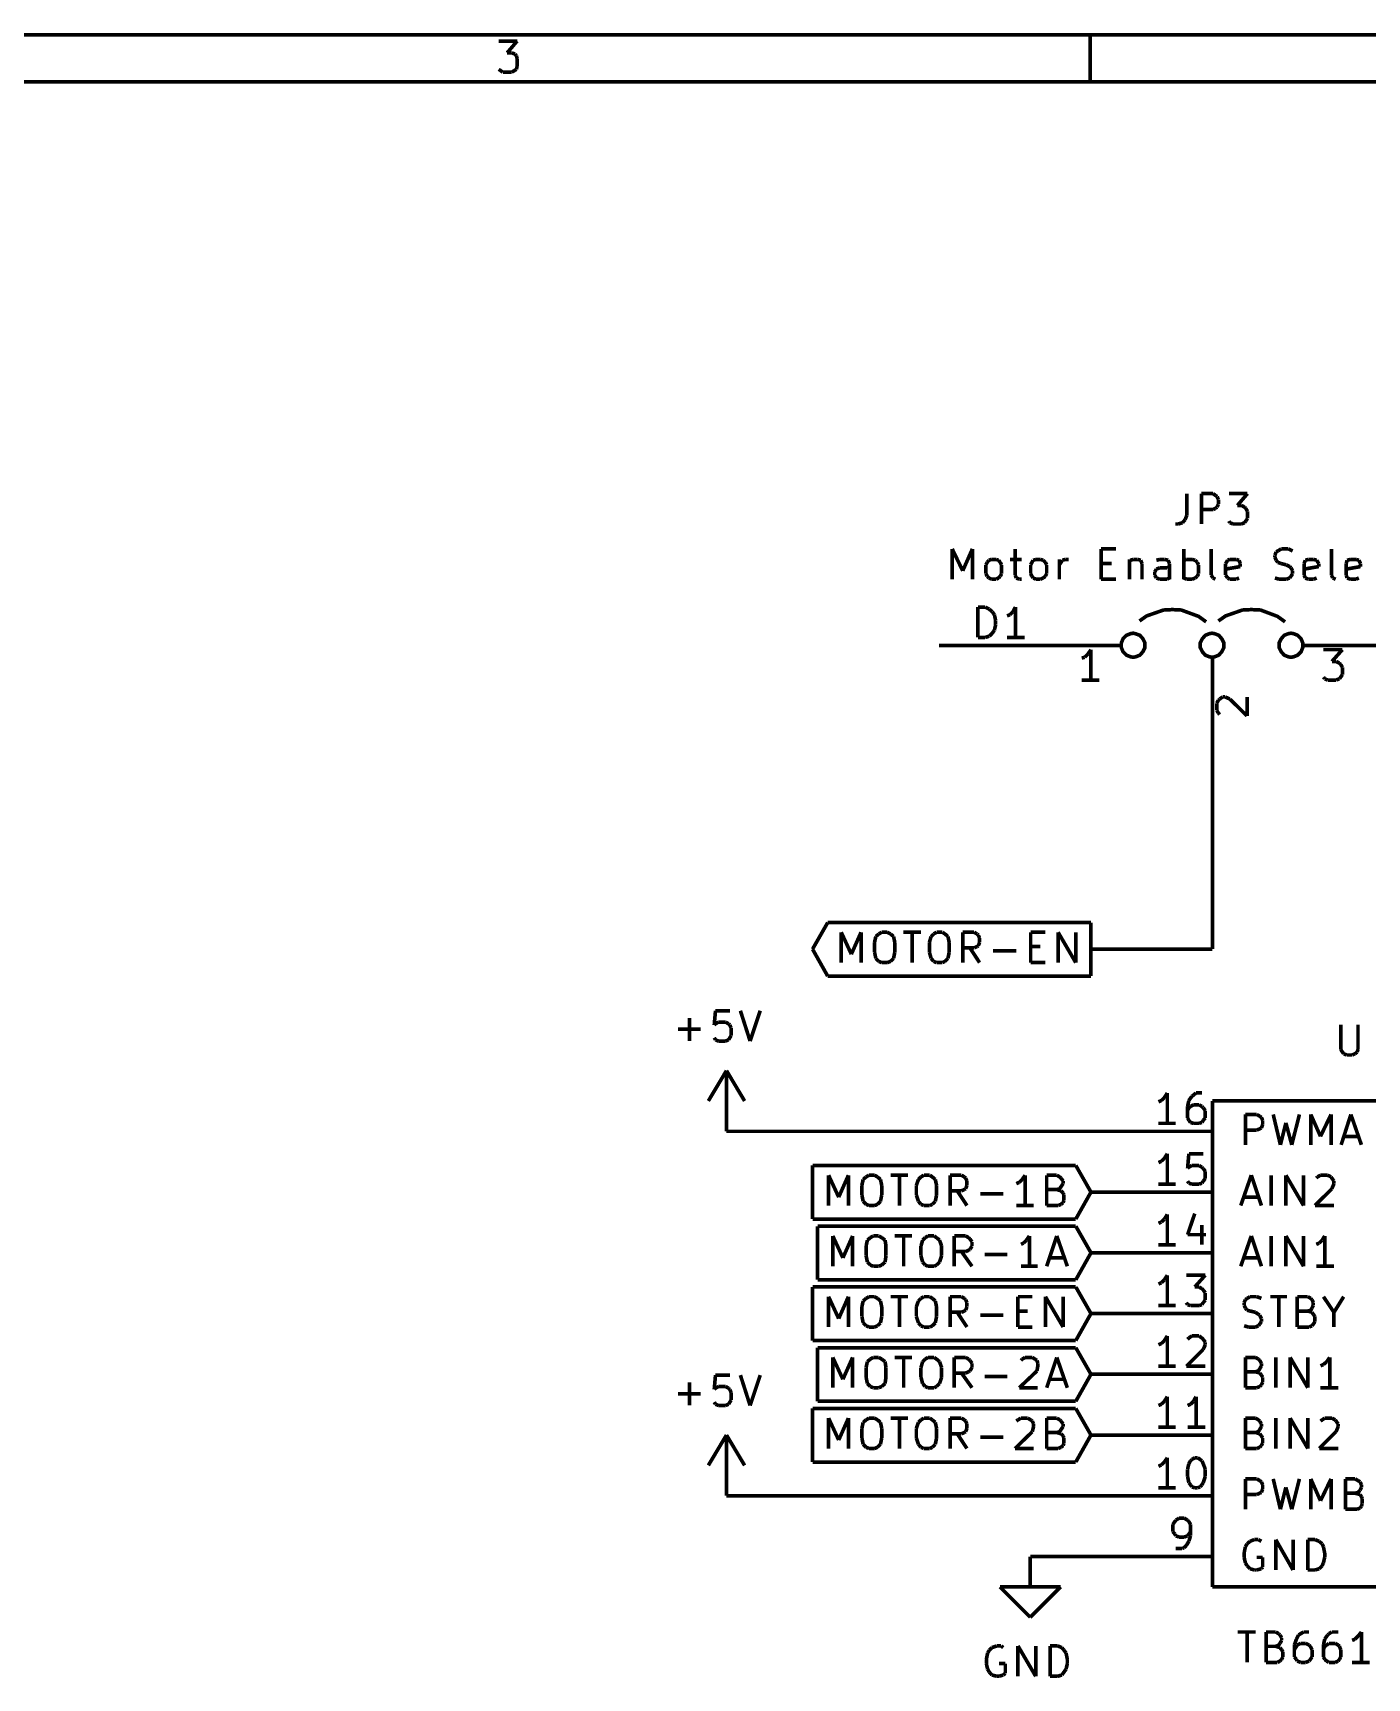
# Model space of a CAD drawing. Header units: millimetres. Extents: x 10 to 287, y 10 to 200.
# Drawn here: x 115.8 to 171.6, y 131.3 to 200.1 of the extents above; entities that cross this region are included whole.
import ezdxf

# ---------------------------------------------------------------- set-up
doc = ezdxf.new("R2010")
doc.units = ezdxf.units.MM
doc.layers.add('P', color=7, linetype='Continuous')

msp = doc.modelspace()

# ---------------------------------------------------------------- linework, layer by layer
at = {"layer": 'P', "const_width": 0.152}
for points in [[(286.985, 200.007), (10.001, 200.007)], [(135.255, 199.743), (136.031, 199.743)], [(136.031, 199.743), (135.608, 199.249)], [(159.985, 198.032), (159.985, 200.007)], [(135.608, 199.249), (135.802, 199.249)], [(135.802, 199.249), (135.943, 199.196)], [(135.943, 199.196), (135.996, 199.125)], [(135.996, 199.125), (136.031, 199.002)], [(136.031, 199.002), (136.031, 198.702)], [(135.308, 198.526), (135.255, 198.561)], [(135.431, 198.438), (135.308, 198.526)], [(135.802, 198.438), (135.431, 198.438)], [(135.943, 198.526), (135.802, 198.438)], [(135.996, 198.561), (135.943, 198.526)], [(136.031, 198.702), (135.996, 198.561)], [(285.009, 198.032), (11.977, 198.032)], [(164.024, 180.816), (164.024, 179.899)], [(164.641, 179.546), (164.641, 180.816)], [(164.641, 180.816), (165.118, 180.816)], [(165.118, 180.816), (165.223, 180.746)], [(165.223, 180.199), (165.118, 180.146)], [(165.223, 180.746), (165.294, 180.693)], [(165.294, 180.252), (165.223, 180.199)], [(165.294, 180.693), (165.347, 180.569)], [(165.347, 180.375), (165.294, 180.252)], [(165.347, 180.569), (165.347, 180.375)], [(165.788, 180.816), (166.564, 180.816)], [(166.564, 180.816), (166.141, 180.322)], [(166.141, 180.322), (166.317, 180.322)], [(166.317, 180.322), (166.441, 180.252)], [(166.441, 180.252), (166.493, 180.199)], [(166.493, 180.199), (166.564, 180.075)], [(163.671, 179.546), (163.548, 179.546)], [(163.848, 179.599), (163.671, 179.546)], [(163.953, 179.723), (163.848, 179.599)], [(164.024, 179.899), (163.953, 179.723)], [(165.118, 180.146), (164.641, 180.146)], [(165.823, 179.599), (165.788, 179.67)], [(165.964, 179.546), (165.823, 179.599)], [(166.317, 179.546), (165.964, 179.546)], [(166.441, 179.599), (166.317, 179.546)], [(166.493, 179.67), (166.441, 179.599)], [(166.564, 179.776), (166.493, 179.67)], [(166.564, 180.075), (166.564, 179.776)], [(154.217, 177.236), (154.217, 178.506)], [(154.217, 178.506), (154.658, 177.588)], [(154.658, 177.588), (155.063, 178.506)], [(155.063, 178.506), (155.063, 177.236)], [(156.845, 178.506), (156.845, 177.412)], [(160.443, 177.236), (160.443, 178.506)], [(160.443, 178.506), (161.061, 178.506)], [(163.901, 177.236), (163.901, 178.506)], [(165.047, 177.412), (165.047, 178.506)], [(167.711, 178.241), (167.763, 178.382)], [(167.711, 178.153), (167.711, 178.241)], [(167.763, 178.029), (167.711, 178.153)], [(167.763, 178.382), (167.834, 178.417)], [(167.834, 178.417), (167.975, 178.506)], [(167.975, 178.506), (168.275, 178.506)], [(168.275, 178.506), (168.451, 178.417)], [(170.074, 177.412), (170.074, 178.506)], [(155.628, 177.835), (155.681, 177.941)], [(155.628, 177.465), (155.628, 177.835)], [(155.681, 177.359), (155.628, 177.465)], [(155.681, 177.941), (155.751, 178.029)], [(155.751, 178.029), (155.857, 178.065)], [(155.857, 178.065), (156.051, 178.065)], [(156.051, 178.065), (156.157, 178.029)], [(156.157, 178.029), (156.228, 177.941)], [(156.228, 177.941), (156.281, 177.835)], [(156.281, 177.465), (156.228, 177.359)], [(156.281, 177.835), (156.281, 177.465)], [(156.633, 178.065), (157.127, 178.065)], [(157.498, 177.835), (157.551, 177.941)], [(157.498, 177.465), (157.498, 177.835)], [(157.551, 177.359), (157.498, 177.465)], [(157.551, 177.941), (157.603, 178.029)], [(157.603, 178.029), (157.727, 178.065)], [(157.727, 178.065), (157.903, 178.065)], [(157.903, 178.065), (158.027, 178.029)], [(158.027, 178.029), (158.115, 177.941)], [(158.115, 177.941), (158.168, 177.835)], [(158.168, 177.465), (158.115, 177.359)], [(158.168, 177.835), (158.168, 177.465)], [(158.697, 177.236), (158.697, 178.065)], [(158.697, 177.835), (158.768, 177.941)], [(158.768, 177.941), (158.821, 178.029)], [(158.821, 178.029), (158.944, 178.065)], [(158.944, 178.065), (159.085, 178.065)], [(160.443, 177.888), (160.884, 177.888)], [(161.625, 178.065), (161.625, 177.236)], [(161.625, 177.941), (161.66, 178.029)], [(161.66, 178.029), (161.802, 178.065)], [(161.802, 178.065), (161.978, 178.065)], [(161.978, 178.065), (162.101, 178.029)], [(162.101, 178.029), (162.154, 177.888)], [(162.154, 177.888), (162.154, 177.236)], [(162.683, 177.535), (162.754, 177.659)], [(162.683, 177.412), (162.683, 177.535)], [(162.895, 178.065), (162.754, 178.029)], [(162.754, 177.659), (162.895, 177.712)], [(163.107, 178.065), (162.895, 178.065)], [(162.895, 177.712), (163.195, 177.712)], [(163.248, 178.029), (163.107, 178.065)], [(163.195, 177.712), (163.301, 177.765)], [(163.301, 177.888), (163.248, 178.029)], [(163.301, 177.236), (163.301, 177.888)], [(163.901, 178.029), (164.024, 178.065)], [(164.024, 178.065), (164.253, 178.065)], [(164.253, 178.065), (164.377, 178.029)], [(164.377, 178.029), (164.465, 177.941)], [(164.465, 177.941), (164.518, 177.835)], [(164.518, 177.465), (164.465, 177.359)], [(164.518, 177.835), (164.518, 177.465)], [(165.647, 177.888), (165.735, 178.029)], [(165.647, 177.412), (165.647, 177.888)], [(166.264, 177.765), (165.647, 177.659)], [(165.735, 178.029), (165.823, 178.065)], [(165.823, 178.065), (166.088, 178.065)], [(166.088, 178.065), (166.211, 178.029)], [(166.211, 178.029), (166.264, 177.888)], [(166.264, 177.888), (166.264, 177.765)], [(167.834, 177.941), (167.763, 178.029)], [(167.975, 177.888), (167.834, 177.941)], [(168.187, 177.835), (167.975, 177.888)], [(168.328, 177.765), (168.187, 177.835)], [(168.381, 177.712), (168.328, 177.765)], [(168.451, 177.588), (168.381, 177.712)], [(168.381, 177.359), (168.451, 177.465)], [(168.451, 177.465), (168.451, 177.588)], [(168.928, 177.888), (168.981, 178.029)], [(168.928, 177.412), (168.928, 177.888)], [(169.545, 177.765), (168.928, 177.659)], [(168.981, 178.029), (169.104, 178.065)], [(169.104, 178.065), (169.333, 178.065)], [(169.333, 178.065), (169.457, 178.029)], [(169.457, 178.029), (169.545, 177.888)], [(169.545, 177.888), (169.545, 177.765)], [(170.692, 177.888), (170.727, 178.029)], [(170.692, 177.412), (170.692, 177.888)], [(171.291, 177.765), (170.692, 177.659)], [(170.727, 178.029), (170.868, 178.065)], [(170.868, 178.065), (171.097, 178.065)], [(171.097, 178.065), (171.221, 178.029)], [(171.221, 178.029), (171.291, 177.888)], [(171.291, 177.888), (171.291, 177.765)], [(155.751, 177.288), (155.681, 177.359)], [(155.857, 177.236), (155.751, 177.288)], [(156.051, 177.236), (155.857, 177.236)], [(156.157, 177.288), (156.051, 177.236)], [(156.228, 177.359), (156.157, 177.288)], [(156.845, 177.412), (156.898, 177.288)], [(156.898, 177.288), (157.021, 177.236)], [(157.021, 177.236), (157.127, 177.236)], [(157.603, 177.288), (157.551, 177.359)], [(157.727, 177.236), (157.603, 177.288)], [(157.903, 177.236), (157.727, 177.236)], [(158.027, 177.288), (157.903, 177.236)], [(158.115, 177.359), (158.027, 177.288)], [(161.061, 177.236), (160.443, 177.236)], [(162.754, 177.288), (162.683, 177.412)], [(162.895, 177.236), (162.754, 177.288)], [(163.195, 177.236), (162.895, 177.236)], [(163.301, 177.288), (163.195, 177.236)], [(164.024, 177.236), (163.901, 177.288)], [(164.253, 177.236), (164.024, 177.236)], [(164.377, 177.288), (164.253, 177.236)], [(164.465, 177.359), (164.377, 177.288)], [(165.118, 177.288), (165.047, 177.412)], [(165.223, 177.236), (165.118, 177.288)], [(165.735, 177.288), (165.647, 177.412)], [(165.823, 177.236), (165.735, 177.288)], [(166.088, 177.236), (165.823, 177.236)], [(166.211, 177.288), (166.088, 177.236)], [(167.711, 177.288), (167.887, 177.236)], [(167.887, 177.236), (168.187, 177.236)], [(168.187, 177.236), (168.328, 177.288)], [(168.328, 177.288), (168.381, 177.359)], [(168.981, 177.288), (168.928, 177.412)], [(169.104, 177.236), (168.981, 177.288)], [(169.333, 177.236), (169.104, 177.236)], [(169.457, 177.288), (169.333, 177.236)], [(170.127, 177.288), (170.074, 177.412)], [(170.251, 177.236), (170.127, 177.288)], [(170.727, 177.288), (170.692, 177.412)], [(170.868, 177.236), (170.727, 177.288)], [(171.097, 177.236), (170.868, 177.236)], [(171.221, 177.288), (171.097, 177.236)], [(155.293, 174.801), (155.293, 176.071)], [(155.293, 176.071), (155.593, 176.071)], [(155.593, 176.071), (155.769, 175.983)], [(156.863, 176.071), (156.757, 175.877)], [(156.863, 174.801), (156.863, 176.071)], [(155.769, 175.983), (155.893, 175.877)], [(155.893, 175.877), (155.981, 175.754)], [(155.981, 175.754), (156.034, 175.507)], [(156.034, 175.507), (156.034, 175.331)], [(156.633, 175.754), (156.51, 175.701)], [(156.757, 175.877), (156.633, 175.754)], [(164.835, 175.454), (164.518, 175.683), (163.795, 175.948), (163.424, 175.966), (163.054, 175.948), (162.348, 175.701), (162.048, 175.489)], [(168.134, 175.454), (167.816, 175.683), (167.111, 175.948), (166.723, 175.966), (166.352, 175.948), (165.647, 175.701), (165.347, 175.489)], [(155.593, 174.801), (155.293, 174.801)], [(155.769, 174.854), (155.593, 174.801)], [(155.893, 174.978), (155.769, 174.854)], [(155.981, 175.101), (155.893, 174.978)], [(156.034, 175.331), (155.981, 175.101)], [(157.251, 174.801), (156.51, 174.801)], [(162.278, 174.484), (162.278, 174.572), (162.19, 174.748), (162.066, 174.89), (161.872, 174.96), (161.784, 174.978), (161.678, 174.96), (161.502, 174.89), (161.361, 174.748), (161.29, 174.572), (161.29, 174.484), (161.29, 174.378), (161.361, 174.202), (161.502, 174.061), (161.678, 173.99), (161.784, 173.972), (161.89, 173.99), (162.066, 174.061), (162.19, 174.202), (162.278, 174.378), (162.278, 174.484), (162.278, 174.484)], [(165.576, 174.484), (165.576, 174.572), (165.488, 174.748), (165.365, 174.89), (165.188, 174.96), (165.082, 174.978), (164.977, 174.96), (164.8, 174.89), (164.677, 174.748), (164.588, 174.572), (164.588, 174.484), (164.588, 174.378), (164.677, 174.202), (164.8, 174.061), (164.977, 173.99), (165.082, 173.972), (165.188, 173.99), (165.365, 174.061), (165.488, 174.202), (165.576, 174.378), (165.576, 174.484), (165.576, 174.484)], [(168.875, 174.484), (168.875, 174.572), (168.804, 174.748), (168.663, 174.89), (168.487, 174.96), (168.381, 174.978), (168.275, 174.96), (168.099, 174.89), (167.975, 174.748), (167.887, 174.572), (167.887, 174.484), (167.887, 174.378), (167.975, 174.202), (168.099, 174.061), (168.275, 173.99), (168.381, 173.972), (168.487, 173.99), (168.663, 174.061), (168.804, 174.202), (168.875, 174.378), (168.875, 174.484), (168.875, 174.484)], [(158.75, 174.466), (153.67, 174.466)], [(161.29, 174.466), (158.75, 174.466)], [(159.897, 174.113), (159.755, 173.972)], [(160.02, 174.29), (159.897, 174.113)], [(160.02, 173.02), (160.02, 174.29)], [(168.91, 174.466), (171.45, 174.466)], [(169.739, 174.29), (170.533, 174.29)], [(170.533, 174.29), (170.092, 173.796)], [(171.45, 174.466), (177.8, 174.466)], [(159.755, 173.972), (159.632, 173.937)], [(165.1, 173.955), (165.1, 173.196)], [(170.092, 173.796), (170.268, 173.796)], [(170.268, 173.796), (170.409, 173.725)], [(170.409, 173.725), (170.462, 173.673)], [(170.462, 173.673), (170.533, 173.549)], [(170.533, 173.549), (170.533, 173.249)], [(160.373, 173.02), (159.632, 173.02)], [(165.1, 173.196), (165.1, 170.656)], [(169.792, 173.073), (169.739, 173.143)], [(169.915, 173.02), (169.792, 173.073)], [(170.268, 173.02), (169.915, 173.02)], [(170.409, 173.073), (170.268, 173.02)], [(170.462, 173.143), (170.409, 173.073)], [(170.533, 173.249), (170.462, 173.143)], [(165.276, 172.05), (165.347, 172.173)], [(165.276, 171.75), (165.276, 172.05)], [(165.347, 172.173), (165.4, 172.226)], [(165.4, 172.226), (165.523, 172.314)], [(165.523, 172.314), (165.629, 172.314)], [(165.629, 172.314), (165.823, 172.226)], [(165.823, 172.226), (166.546, 171.521)], [(166.546, 171.521), (166.546, 172.314)], [(165.347, 171.644), (165.276, 171.75)], [(165.4, 171.573), (165.347, 171.644)], [(165.1, 170.656), (165.1, 161.766)], [(149.013, 162.878), (148.378, 161.766)], [(160.02, 162.878), (149.013, 162.878)], [(149.578, 161.202), (149.578, 162.472)], [(149.578, 162.472), (150.001, 161.555)], [(150.001, 161.555), (150.407, 162.472)], [(150.407, 162.472), (150.407, 161.202)], [(151.024, 162.295), (151.148, 162.401)], [(151.148, 162.401), (151.271, 162.472)], [(151.271, 162.472), (151.5, 162.472)], [(151.5, 162.472), (151.642, 162.401)], [(151.642, 162.401), (151.765, 162.295)], [(152.171, 162.472), (152.912, 162.472)], [(152.541, 161.202), (152.541, 162.472)], [(153.335, 162.295), (153.441, 162.401)], [(153.441, 162.401), (153.564, 162.472)], [(153.564, 162.472), (153.811, 162.472)], [(153.811, 162.472), (153.917, 162.401)], [(153.917, 162.401), (154.04, 162.295)], [(154.658, 161.202), (154.658, 162.472)], [(154.658, 162.472), (155.134, 162.472)], [(155.134, 162.472), (155.258, 162.401)], [(155.258, 162.401), (155.31, 162.348)], [(155.31, 162.348), (155.363, 162.225)], [(157.498, 161.202), (157.498, 162.472)], [(157.498, 162.472), (158.115, 162.472)], [(158.644, 161.202), (158.644, 162.472)], [(158.644, 162.472), (159.385, 161.202)], [(159.385, 161.202), (159.385, 162.472)], [(160.02, 161.766), (160.02, 162.878)], [(148.378, 161.766), (149.013, 160.637)], [(150.971, 162.048), (151.024, 162.295)], [(150.971, 161.643), (150.971, 162.048)], [(151.024, 161.378), (150.971, 161.643)], [(151.765, 162.295), (151.818, 162.048)], [(151.818, 161.643), (151.765, 161.378)], [(151.818, 162.048), (151.818, 161.643)], [(153.264, 162.048), (153.335, 162.295)], [(153.264, 161.643), (153.264, 162.048)], [(153.335, 161.378), (153.264, 161.643)], [(154.04, 162.295), (154.093, 162.048)], [(154.093, 161.643), (154.04, 161.378)], [(154.093, 162.048), (154.093, 161.643)], [(155.134, 161.819), (154.658, 161.819)], [(155.363, 161.202), (154.958, 161.819)], [(155.258, 161.872), (155.134, 161.819)], [(155.31, 161.907), (155.258, 161.872)], [(155.363, 162.048), (155.31, 161.907)], [(155.363, 162.225), (155.363, 162.048)], [(155.928, 161.696), (156.898, 161.696)], [(157.498, 161.872), (157.903, 161.872)], [(160.02, 160.637), (160.02, 161.766)], [(160.02, 161.766), (165.1, 161.766)], [(151.148, 161.255), (151.024, 161.378)], [(151.271, 161.202), (151.148, 161.255)], [(151.5, 161.202), (151.271, 161.202)], [(151.642, 161.255), (151.5, 161.202)], [(151.765, 161.378), (151.642, 161.255)], [(153.441, 161.255), (153.335, 161.378)], [(153.564, 161.202), (153.441, 161.255)], [(153.811, 161.202), (153.564, 161.202)], [(153.917, 161.255), (153.811, 161.202)], [(154.04, 161.378), (153.917, 161.255)], [(158.115, 161.202), (157.498, 161.202)], [(149.013, 160.637), (160.02, 160.637)], [(143.228, 157.921), (143.228, 158.891)], [(144.321, 159.191), (144.268, 158.591)], [(144.921, 159.191), (144.321, 159.191)], [(145.362, 159.191), (145.768, 157.921)], [(145.768, 157.921), (146.191, 159.191)], [(142.752, 158.415), (143.704, 158.415)], [(144.268, 158.591), (144.321, 158.644)], [(144.321, 158.644), (144.445, 158.715)], [(144.445, 158.715), (144.745, 158.715)], [(144.745, 158.715), (144.868, 158.644)], [(144.868, 158.644), (144.921, 158.591)], [(144.921, 158.591), (144.974, 158.468)], [(144.974, 158.468), (144.974, 158.15)], [(170.462, 158.609), (170.462, 157.568)], [(171.185, 157.568), (171.185, 158.609)], [(144.321, 157.974), (144.268, 158.062)], [(144.445, 157.921), (144.321, 157.974)], [(144.745, 157.921), (144.445, 157.921)], [(144.868, 157.974), (144.745, 157.921)], [(144.921, 158.062), (144.868, 157.974)], [(144.974, 158.15), (144.921, 158.062)], [(170.462, 157.568), (170.533, 157.462)], [(171.15, 157.462), (171.185, 157.568)], [(170.533, 157.462), (170.586, 157.392)], [(170.586, 157.392), (170.709, 157.339)], [(170.709, 157.339), (170.938, 157.339)], [(170.938, 157.339), (171.062, 157.392)], [(171.062, 157.392), (171.15, 157.462)], [(144.78, 156.686), (144.022, 155.416)], [(145.538, 155.416), (144.78, 156.686)], [(144.78, 154.146), (144.78, 156.686)], [(162.966, 155.434), (162.842, 155.381)], [(163.089, 155.557), (162.966, 155.434)], [(163.213, 155.751), (163.089, 155.557)], [(163.213, 154.481), (163.213, 155.751)], [(164.112, 155.434), (164.059, 155.187)], [(164.236, 155.61), (164.112, 155.434)], [(164.306, 155.663), (164.236, 155.61)], [(164.412, 155.751), (164.306, 155.663)], [(164.659, 155.751), (164.412, 155.751)], [(164.059, 155.187), (164.059, 154.711)], [(164.112, 155.134), (164.059, 155.011)], [(164.183, 155.187), (164.112, 155.134)], [(164.306, 155.258), (164.183, 155.187)], [(164.536, 155.258), (164.306, 155.258)], [(164.659, 155.187), (164.536, 155.258)], [(164.712, 155.134), (164.659, 155.187)], [(164.8, 155.011), (164.712, 155.134)], [(164.8, 154.711), (164.8, 155.011)], [(177.8, 155.416), (165.1, 155.416)], [(165.1, 155.416), (177.8, 155.416)], [(165.1, 155.416), (165.1, 135.096)], [(165.1, 135.096), (165.1, 155.416)], [(166.476, 153.582), (166.476, 154.852)], [(166.476, 154.852), (166.952, 154.852)], [(166.952, 154.852), (167.076, 154.781)], [(167.076, 154.781), (167.146, 154.728)], [(167.64, 154.852), (167.94, 153.582)], [(168.416, 153.582), (168.734, 154.852)], [(169.21, 153.582), (169.21, 154.852)], [(169.21, 154.852), (169.616, 153.935)], [(169.616, 153.935), (170.057, 154.852)], [(170.057, 154.852), (170.057, 153.582)], [(170.48, 153.582), (170.886, 154.852)], [(170.886, 154.852), (171.327, 153.582)], [(162.56, 154.146), (144.78, 154.146)], [(165.1, 154.146), (162.56, 154.146)], [(163.565, 154.481), (162.842, 154.481)], [(164.059, 154.711), (164.112, 154.605)], [(164.112, 154.605), (164.183, 154.517)], [(164.183, 154.517), (164.306, 154.481)], [(164.306, 154.481), (164.536, 154.481)], [(164.536, 154.481), (164.659, 154.517)], [(164.659, 154.517), (164.712, 154.605)], [(164.712, 154.605), (164.8, 154.711)], [(166.952, 154.199), (166.476, 154.199)], [(167.076, 154.252), (166.952, 154.199)], [(167.146, 154.287), (167.076, 154.252)], [(167.146, 154.728), (167.199, 154.605)], [(167.199, 154.428), (167.146, 154.287)], [(167.199, 154.605), (167.199, 154.428)], [(167.94, 153.582), (168.169, 154.499)], [(168.169, 154.499), (168.416, 153.582)], [(170.586, 153.935), (171.185, 153.935)], [(159.385, 152.718), (148.378, 152.718)], [(148.378, 152.718), (148.378, 151.606)], [(160.02, 151.606), (159.385, 152.718)], [(162.966, 152.894), (162.842, 152.841)], [(163.089, 153.017), (162.966, 152.894)], [(163.213, 153.211), (163.089, 153.017)], [(163.213, 151.941), (163.213, 153.211)], [(164.112, 153.211), (164.059, 152.594)], [(164.712, 153.211), (164.112, 153.211)], [(164.112, 152.647), (164.236, 152.718)], [(164.236, 152.718), (164.536, 152.718)], [(164.536, 152.718), (164.659, 152.647)], [(149.049, 151.042), (149.049, 152.312)], [(149.049, 152.312), (149.472, 151.395)], [(149.472, 151.395), (149.878, 152.312)], [(149.878, 152.312), (149.878, 151.042)], [(150.442, 151.888), (150.495, 152.135)], [(150.495, 152.135), (150.618, 152.241)], [(150.618, 152.241), (150.742, 152.312)], [(150.742, 152.312), (150.971, 152.312)], [(150.971, 152.312), (151.095, 152.241)], [(151.095, 152.241), (151.218, 152.135)], [(151.218, 152.135), (151.271, 151.888)], [(151.642, 152.312), (152.365, 152.312)], [(152.012, 151.042), (152.012, 152.312)], [(152.718, 151.888), (152.806, 152.135)], [(152.806, 152.135), (152.912, 152.241)], [(152.912, 152.241), (153.035, 152.312)], [(153.035, 152.312), (153.282, 152.312)], [(153.282, 152.312), (153.388, 152.241)], [(153.388, 152.241), (153.511, 152.135)], [(153.511, 152.135), (153.564, 151.888)], [(154.129, 151.042), (154.129, 152.312)], [(154.129, 152.312), (154.605, 152.312)], [(154.605, 152.312), (154.728, 152.241)], [(154.728, 152.241), (154.781, 152.188)], [(154.781, 152.188), (154.834, 152.065)], [(154.834, 152.065), (154.834, 151.888)], [(157.021, 152.012), (156.898, 151.959)], [(157.145, 152.135), (157.021, 152.012)], [(157.268, 152.312), (157.145, 152.135)], [(157.268, 151.042), (157.268, 152.312)], [(158.168, 151.042), (158.168, 152.312)], [(158.168, 152.312), (158.591, 152.312)], [(158.591, 152.312), (158.715, 152.241)], [(158.715, 152.241), (158.768, 152.188)], [(158.768, 152.188), (158.856, 152.065)], [(158.856, 152.065), (158.856, 151.959)], [(164.059, 152.594), (164.112, 152.647)], [(164.112, 151.977), (164.059, 152.065)], [(164.236, 151.941), (164.112, 151.977)], [(164.659, 151.977), (164.536, 151.941)], [(164.659, 152.647), (164.712, 152.594)], [(164.712, 152.065), (164.659, 151.977)], [(164.712, 152.594), (164.8, 152.471)], [(164.8, 152.171), (164.712, 152.065)], [(164.8, 152.471), (164.8, 152.171)], [(166.282, 151.042), (166.723, 152.312)], [(166.723, 152.312), (167.146, 151.042)], [(167.552, 151.042), (167.552, 152.312)], [(168.169, 151.042), (168.169, 152.312)], [(168.169, 152.312), (168.91, 151.042)], [(168.91, 151.042), (168.91, 152.312)], [(169.439, 152.188), (169.492, 152.241)], [(169.492, 152.241), (169.616, 152.312)], [(169.616, 152.312), (169.915, 152.312)], [(169.915, 152.312), (170.057, 152.241)], [(170.057, 152.241), (170.092, 152.188)], [(170.092, 152.188), (170.18, 152.065)], [(170.18, 152.065), (170.18, 151.959)], [(148.378, 151.606), (148.378, 150.477)], [(150.442, 151.483), (150.442, 151.888)], [(150.495, 151.218), (150.442, 151.483)], [(151.271, 151.483), (151.218, 151.218)], [(151.271, 151.888), (151.271, 151.483)], [(152.718, 151.483), (152.718, 151.888)], [(152.806, 151.218), (152.718, 151.483)], [(153.564, 151.483), (153.511, 151.218)], [(153.564, 151.888), (153.564, 151.483)], [(154.605, 151.659), (154.129, 151.659)], [(154.834, 151.042), (154.428, 151.659)], [(154.728, 151.712), (154.605, 151.659)], [(154.781, 151.747), (154.728, 151.712)], [(154.834, 151.888), (154.781, 151.747)], [(155.399, 151.536), (156.351, 151.536)], [(158.591, 151.712), (158.168, 151.712)], [(158.715, 151.747), (158.591, 151.712)], [(158.591, 151.712), (158.768, 151.659)], [(158.768, 151.836), (158.715, 151.747)], [(158.856, 151.959), (158.768, 151.836)], [(158.768, 151.659), (158.856, 151.571)], [(158.856, 151.571), (158.891, 151.483)], [(158.891, 151.483), (158.891, 151.271)], [(159.385, 150.477), (160.02, 151.606)], [(162.56, 151.606), (160.02, 151.606)], [(165.1, 151.606), (162.56, 151.606)], [(163.565, 151.941), (162.842, 151.941)], [(164.536, 151.941), (164.236, 151.941)], [(166.423, 151.395), (167.023, 151.395)], [(170.092, 151.747), (169.386, 151.042)], [(170.18, 151.959), (170.092, 151.747)], [(150.618, 151.095), (150.495, 151.218)], [(150.742, 151.042), (150.618, 151.095)], [(150.971, 151.042), (150.742, 151.042)], [(151.095, 151.095), (150.971, 151.042)], [(151.218, 151.218), (151.095, 151.095)], [(152.912, 151.095), (152.806, 151.218)], [(153.035, 151.042), (152.912, 151.095)], [(153.282, 151.042), (153.035, 151.042)], [(153.388, 151.095), (153.282, 151.042)], [(153.511, 151.218), (153.388, 151.095)], [(157.621, 151.042), (156.898, 151.042)], [(158.644, 151.042), (158.168, 151.042)], [(158.768, 151.095), (158.644, 151.042)], [(158.856, 151.165), (158.768, 151.095)], [(158.891, 151.271), (158.856, 151.165)], [(163.213, 150.671), (163.089, 150.477)], [(163.213, 149.401), (163.213, 150.671)], [(164.359, 150.707), (164.059, 149.825)], [(169.386, 151.042), (170.18, 151.042)], [(148.378, 150.477), (159.385, 150.477)], [(159.385, 150.178), (148.59, 150.178)], [(148.59, 150.178), (148.59, 149.066)], [(160.02, 149.066), (159.385, 150.178)], [(162.966, 150.354), (162.842, 150.301)], [(163.089, 150.477), (162.966, 150.354)], [(164.659, 150.23), (164.659, 149.401)], [(149.225, 148.502), (149.225, 149.772)], [(149.225, 149.772), (149.648, 148.855)], [(149.648, 148.855), (150.054, 149.772)], [(150.054, 149.772), (150.054, 148.502)], [(150.618, 149.348), (150.671, 149.595)], [(150.618, 148.943), (150.618, 149.348)], [(150.671, 149.595), (150.795, 149.701)], [(150.795, 149.701), (150.918, 149.772)], [(150.918, 149.772), (151.148, 149.772)], [(151.148, 149.772), (151.271, 149.701)], [(151.271, 149.701), (151.412, 149.595)], [(151.412, 149.595), (151.448, 149.348)], [(151.448, 149.348), (151.448, 148.943)], [(151.818, 149.772), (152.541, 149.772)], [(152.188, 148.502), (152.188, 149.772)], [(152.912, 149.348), (152.982, 149.595)], [(152.912, 148.943), (152.912, 149.348)], [(152.982, 149.595), (153.088, 149.701)], [(153.088, 149.701), (153.211, 149.772)], [(153.211, 149.772), (153.458, 149.772)], [(153.458, 149.772), (153.564, 149.701)], [(153.564, 149.701), (153.688, 149.595)], [(153.688, 149.595), (153.776, 149.348)], [(153.776, 149.348), (153.776, 148.943)], [(154.305, 148.502), (154.305, 149.772)], [(154.305, 149.772), (154.781, 149.772)], [(154.781, 149.772), (154.905, 149.701)], [(154.905, 149.701), (154.958, 149.648)], [(154.958, 149.648), (155.046, 149.525)], [(155.046, 149.348), (154.958, 149.207)], [(155.046, 149.525), (155.046, 149.348)], [(157.198, 149.472), (157.092, 149.419)], [(157.321, 149.595), (157.198, 149.472)], [(157.445, 149.772), (157.321, 149.595)], [(157.445, 148.502), (157.445, 149.772)], [(158.168, 148.502), (158.591, 149.772)], [(158.591, 149.772), (159.032, 148.502)], [(163.565, 149.401), (162.842, 149.401)], [(164.059, 149.825), (164.835, 149.825)], [(166.282, 148.502), (166.723, 149.772)], [(166.723, 149.772), (167.146, 148.502)], [(167.552, 148.502), (167.552, 149.772)], [(168.169, 148.502), (168.169, 149.772)], [(168.169, 149.772), (168.91, 148.502)], [(168.91, 148.502), (168.91, 149.772)], [(169.563, 149.472), (169.439, 149.419)], [(169.686, 149.595), (169.563, 149.472)], [(169.792, 149.772), (169.686, 149.595)], [(169.792, 148.502), (169.792, 149.772)], [(148.59, 149.066), (148.59, 147.937)], [(150.671, 148.678), (150.618, 148.943)], [(150.795, 148.555), (150.671, 148.678)], [(150.918, 148.502), (150.795, 148.555)], [(151.271, 148.555), (151.148, 148.502)], [(151.412, 148.678), (151.271, 148.555)], [(151.448, 148.943), (151.412, 148.678)], [(152.982, 148.678), (152.912, 148.943)], [(153.088, 148.555), (152.982, 148.678)], [(153.211, 148.502), (153.088, 148.555)], [(153.564, 148.555), (153.458, 148.502)], [(153.688, 148.678), (153.564, 148.555)], [(153.776, 148.943), (153.688, 148.678)], [(154.781, 149.119), (154.305, 149.119)], [(155.046, 148.502), (154.605, 149.119)], [(154.905, 149.172), (154.781, 149.119)], [(154.958, 149.207), (154.905, 149.172)], [(155.575, 148.996), (156.528, 148.996)], [(158.291, 148.855), (158.891, 148.855)], [(159.385, 147.937), (160.02, 149.066)], [(162.56, 149.066), (160.02, 149.066)], [(165.1, 149.066), (162.56, 149.066)], [(166.423, 148.855), (167.023, 148.855)], [(148.59, 147.937), (159.385, 147.937)], [(151.148, 148.502), (150.918, 148.502)], [(153.458, 148.502), (153.211, 148.502)], [(157.798, 148.502), (157.092, 148.502)], [(163.089, 147.937), (162.966, 147.814)], [(163.213, 148.131), (163.089, 147.937)], [(163.213, 146.861), (163.213, 148.131)], [(164.006, 148.131), (164.8, 148.131)], [(164.8, 148.131), (164.359, 147.638)], [(170.18, 148.502), (169.439, 148.502)], [(159.385, 147.638), (148.378, 147.638)], [(148.378, 147.638), (148.378, 146.526)], [(149.049, 145.962), (149.049, 147.232)], [(149.049, 147.232), (149.472, 146.315)], [(149.472, 146.315), (149.878, 147.232)], [(149.878, 147.232), (149.878, 145.962)], [(150.495, 147.055), (150.618, 147.161)], [(150.618, 147.161), (150.742, 147.232)], [(150.742, 147.232), (150.971, 147.232)], [(150.971, 147.232), (151.095, 147.161)], [(151.095, 147.161), (151.218, 147.055)], [(151.642, 147.232), (152.365, 147.232)], [(152.012, 145.962), (152.012, 147.232)], [(152.806, 147.055), (152.912, 147.161)], [(152.912, 147.161), (153.035, 147.232)], [(153.035, 147.232), (153.282, 147.232)], [(153.282, 147.232), (153.388, 147.161)], [(153.388, 147.161), (153.511, 147.055)], [(154.129, 145.962), (154.129, 147.232)], [(154.129, 147.232), (154.605, 147.232)], [(154.605, 147.232), (154.728, 147.161)], [(154.728, 147.161), (154.781, 147.108)], [(156.968, 145.962), (156.968, 147.232)], [(156.968, 147.232), (157.568, 147.232)], [(158.115, 145.962), (158.115, 147.232)], [(158.115, 147.232), (158.856, 145.962)], [(158.856, 145.962), (158.856, 147.232)], [(160.02, 146.526), (159.385, 147.638)], [(162.966, 147.814), (162.842, 147.761)], [(164.359, 147.638), (164.536, 147.638)], [(164.536, 147.638), (164.659, 147.567)], [(164.659, 147.567), (164.712, 147.514)], [(164.712, 147.514), (164.8, 147.391)], [(164.8, 147.391), (164.8, 147.091)], [(166.476, 147.108), (166.546, 147.161)], [(166.546, 147.161), (166.67, 147.232)], [(166.67, 147.232), (166.952, 147.232)], [(166.952, 147.232), (167.146, 147.161)], [(167.517, 147.232), (168.222, 147.232)], [(167.869, 145.962), (167.869, 147.232)], [(168.645, 145.962), (168.645, 147.232)], [(168.645, 147.232), (169.086, 147.232)], [(169.086, 147.232), (169.21, 147.161)], [(169.21, 147.161), (169.263, 147.108)], [(169.739, 147.232), (170.18, 146.579)], [(170.18, 146.579), (170.586, 147.232)], [(148.378, 146.526), (148.378, 145.397)], [(150.442, 146.808), (150.495, 147.055)], [(150.442, 146.403), (150.442, 146.808)], [(151.218, 147.055), (151.271, 146.808)], [(151.271, 146.808), (151.271, 146.403)], [(152.718, 146.808), (152.806, 147.055)], [(152.718, 146.403), (152.718, 146.808)], [(153.511, 147.055), (153.564, 146.808)], [(153.564, 146.808), (153.564, 146.403)], [(154.605, 146.579), (154.129, 146.579)], [(154.834, 145.962), (154.428, 146.579)], [(154.728, 146.632), (154.605, 146.579)], [(154.781, 146.667), (154.728, 146.632)], [(154.781, 147.108), (154.834, 146.985)], [(154.834, 146.808), (154.781, 146.667)], [(154.834, 146.985), (154.834, 146.808)], [(156.968, 146.632), (157.374, 146.632)], [(159.385, 145.397), (160.02, 146.526)], [(160.02, 146.526), (162.56, 146.526)], [(165.1, 146.526), (162.56, 146.526)], [(163.565, 146.861), (162.842, 146.861)], [(164.059, 146.897), (164.006, 146.985)], [(164.183, 146.861), (164.059, 146.897)], [(164.536, 146.861), (164.183, 146.861)], [(164.659, 146.897), (164.536, 146.861)], [(164.712, 146.985), (164.659, 146.897)], [(164.8, 147.091), (164.712, 146.985)], [(166.423, 146.985), (166.476, 147.108)], [(166.423, 146.879), (166.423, 146.985)], [(166.476, 146.756), (166.423, 146.879)], [(166.546, 146.667), (166.476, 146.756)], [(166.67, 146.632), (166.546, 146.667)], [(166.899, 146.579), (166.67, 146.632)], [(167.023, 146.491), (166.899, 146.579)], [(167.076, 146.456), (167.023, 146.491)], [(169.086, 146.632), (168.645, 146.632)], [(169.21, 146.667), (169.086, 146.632)], [(169.086, 146.632), (169.263, 146.579)], [(169.263, 146.756), (169.21, 146.667)], [(169.263, 147.108), (169.316, 146.985)], [(169.316, 146.879), (169.263, 146.756)], [(169.263, 146.579), (169.316, 146.491)], [(169.316, 146.985), (169.316, 146.879)], [(169.316, 146.491), (169.386, 146.403)], [(170.18, 146.579), (170.18, 145.962)], [(150.495, 146.138), (150.442, 146.403)], [(150.618, 146.015), (150.495, 146.138)], [(150.742, 145.962), (150.618, 146.015)], [(150.971, 145.962), (150.742, 145.962)], [(151.095, 146.015), (150.971, 145.962)], [(151.218, 146.138), (151.095, 146.015)], [(151.271, 146.403), (151.218, 146.138)], [(152.806, 146.138), (152.718, 146.403)], [(152.912, 146.015), (152.806, 146.138)], [(153.035, 145.962), (152.912, 146.015)], [(153.282, 145.962), (153.035, 145.962)], [(153.388, 146.015), (153.282, 145.962)], [(153.511, 146.138), (153.388, 146.015)], [(153.564, 146.403), (153.511, 146.138)], [(155.399, 146.456), (156.351, 146.456)], [(157.568, 145.962), (156.968, 145.962)], [(166.423, 146.015), (166.599, 145.962)], [(166.599, 145.962), (166.899, 145.962)], [(166.899, 145.962), (167.023, 146.015)], [(167.023, 146.015), (167.076, 146.085)], [(167.146, 146.315), (167.076, 146.456)], [(167.076, 146.085), (167.146, 146.191)], [(167.146, 146.191), (167.146, 146.315)], [(169.139, 145.962), (168.645, 145.962)], [(169.263, 146.015), (169.139, 145.962)], [(169.316, 146.085), (169.263, 146.015)], [(169.386, 146.191), (169.316, 146.085)], [(169.386, 146.403), (169.386, 146.191)], [(148.378, 145.397), (159.385, 145.397)], [(159.385, 145.098), (148.59, 145.098)], [(148.59, 145.098), (148.59, 143.986)], [(160.02, 143.986), (159.385, 145.098)], [(162.966, 145.274), (162.842, 145.221)], [(163.089, 145.397), (162.966, 145.274)], [(163.213, 145.591), (163.089, 145.397)], [(163.213, 144.321), (163.213, 145.591)], [(164.059, 145.45), (164.112, 145.503)], [(164.112, 145.503), (164.236, 145.591)], [(164.236, 145.591), (164.536, 145.591)], [(164.536, 145.591), (164.659, 145.503)], [(164.659, 145.503), (164.712, 145.45)], [(164.712, 145.45), (164.8, 145.327)], [(164.8, 145.221), (164.712, 145.027)], [(164.8, 145.327), (164.8, 145.221)], [(149.225, 143.422), (149.225, 144.692)], [(149.225, 144.692), (149.648, 143.775)], [(149.648, 143.775), (150.054, 144.692)], [(150.054, 144.692), (150.054, 143.422)], [(150.618, 144.268), (150.671, 144.515)], [(150.671, 144.515), (150.795, 144.621)], [(150.795, 144.621), (150.918, 144.692)], [(150.918, 144.692), (151.148, 144.692)], [(151.148, 144.692), (151.271, 144.621)], [(151.271, 144.621), (151.412, 144.515)], [(151.412, 144.515), (151.448, 144.268)], [(151.818, 144.692), (152.541, 144.692)], [(152.188, 143.422), (152.188, 144.692)], [(152.912, 144.268), (152.982, 144.515)], [(152.982, 144.515), (153.088, 144.621)], [(153.088, 144.621), (153.211, 144.692)], [(153.211, 144.692), (153.458, 144.692)], [(153.458, 144.692), (153.564, 144.621)], [(153.564, 144.621), (153.688, 144.515)], [(153.688, 144.515), (153.776, 144.268)], [(154.305, 143.422), (154.305, 144.692)], [(154.305, 144.692), (154.781, 144.692)], [(154.781, 144.692), (154.905, 144.621)], [(154.905, 144.621), (154.958, 144.568)], [(154.958, 144.568), (155.046, 144.445)], [(155.046, 144.445), (155.046, 144.268)], [(157.092, 144.568), (157.145, 144.621)], [(157.145, 144.621), (157.268, 144.692)], [(157.268, 144.692), (157.568, 144.692)], [(157.568, 144.692), (157.674, 144.621)], [(157.674, 144.621), (157.762, 144.568)], [(157.762, 144.568), (157.798, 144.445)], [(157.798, 144.445), (157.798, 144.339)], [(158.168, 143.422), (158.591, 144.692)], [(158.591, 144.692), (159.032, 143.422)], [(164.712, 145.027), (164.006, 144.321)], [(166.476, 143.422), (166.476, 144.692)], [(166.476, 144.692), (166.899, 144.692)], [(166.899, 144.692), (167.023, 144.621)], [(167.023, 144.621), (167.076, 144.568)], [(167.076, 144.568), (167.146, 144.445)], [(167.146, 144.445), (167.146, 144.339)], [(167.746, 143.422), (167.746, 144.692)], [(168.346, 143.422), (168.346, 144.692)], [(168.346, 144.692), (169.086, 143.422)], [(169.086, 143.422), (169.086, 144.692)], [(169.88, 144.515), (169.739, 144.392)], [(170.004, 144.692), (169.88, 144.515)], [(170.004, 143.422), (170.004, 144.692)], [(144.321, 143.951), (144.268, 143.351)], [(144.921, 143.951), (144.321, 143.951)], [(145.362, 143.951), (145.768, 142.681)], [(145.768, 142.681), (146.191, 143.951)], [(148.59, 143.986), (148.59, 142.857)], [(150.618, 143.863), (150.618, 144.268)], [(150.671, 143.598), (150.618, 143.863)], [(151.448, 143.863), (151.412, 143.598)], [(151.448, 144.268), (151.448, 143.863)], [(152.912, 143.863), (152.912, 144.268)], [(152.982, 143.598), (152.912, 143.863)], [(153.776, 143.863), (153.688, 143.598)], [(153.776, 144.268), (153.776, 143.863)], [(154.781, 144.039), (154.305, 144.039)], [(155.046, 143.422), (154.605, 144.039)], [(154.905, 144.092), (154.781, 144.039)], [(154.958, 144.127), (154.905, 144.092)], [(155.046, 144.268), (154.958, 144.127)], [(155.575, 143.898), (156.528, 143.898)], [(157.762, 144.127), (157.021, 143.422)], [(157.798, 144.339), (157.762, 144.127)], [(158.291, 143.775), (158.891, 143.775)], [(159.385, 142.857), (160.02, 143.986)], [(162.56, 143.986), (160.02, 143.986)], [(165.1, 143.986), (162.56, 143.986)], [(163.565, 144.321), (162.842, 144.321)], [(164.006, 144.321), (164.8, 144.321)], [(166.899, 144.092), (166.476, 144.092)], [(167.023, 144.127), (166.899, 144.092)], [(166.899, 144.092), (167.076, 144.039)], [(167.076, 144.216), (167.023, 144.127)], [(167.146, 144.339), (167.076, 144.216)], [(167.076, 144.039), (167.146, 143.951)], [(167.146, 143.951), (167.199, 143.863)], [(167.199, 143.863), (167.199, 143.651)], [(169.739, 144.392), (169.616, 144.339)], [(142.752, 143.175), (143.704, 143.175)], [(143.228, 142.681), (143.228, 143.651)], [(144.268, 143.351), (144.321, 143.404)], [(144.321, 143.404), (144.445, 143.475)], [(144.445, 143.475), (144.745, 143.475)], [(144.745, 143.475), (144.868, 143.404)], [(144.868, 143.404), (144.921, 143.351)], [(144.921, 143.351), (144.974, 143.228)], [(144.974, 143.228), (144.974, 142.91)], [(150.795, 143.475), (150.671, 143.598)], [(150.918, 143.422), (150.795, 143.475)], [(151.148, 143.422), (150.918, 143.422)], [(151.271, 143.475), (151.148, 143.422)], [(151.412, 143.598), (151.271, 143.475)], [(153.088, 143.475), (152.982, 143.598)], [(153.211, 143.422), (153.088, 143.475)], [(153.458, 143.422), (153.211, 143.422)], [(153.564, 143.475), (153.458, 143.422)], [(153.688, 143.598), (153.564, 143.475)], [(157.021, 143.422), (157.798, 143.422)], [(163.213, 143.051), (163.089, 142.857)], [(163.213, 141.781), (163.213, 143.051)], [(164.412, 143.051), (164.306, 142.857)], [(164.412, 141.781), (164.412, 143.051)], [(166.952, 143.422), (166.476, 143.422)], [(167.076, 143.475), (166.952, 143.422)], [(167.146, 143.545), (167.076, 143.475)], [(167.199, 143.651), (167.146, 143.545)], [(170.356, 143.422), (169.616, 143.422)], [(144.321, 142.734), (144.268, 142.822)], [(144.445, 142.681), (144.321, 142.734)], [(144.745, 142.681), (144.445, 142.681)], [(144.868, 142.734), (144.745, 142.681)], [(144.921, 142.822), (144.868, 142.734)], [(144.974, 142.91), (144.921, 142.822)], [(159.385, 142.558), (148.378, 142.558)], [(148.378, 142.558), (148.378, 141.446)], [(148.59, 142.857), (159.385, 142.857)], [(160.02, 141.446), (159.385, 142.558)], [(162.966, 142.734), (162.842, 142.681)], [(163.089, 142.857), (162.966, 142.734)], [(164.183, 142.734), (164.059, 142.681)], [(164.306, 142.857), (164.183, 142.734)], [(149.049, 140.882), (149.049, 142.152)], [(149.049, 142.152), (149.472, 141.235)], [(149.472, 141.235), (149.878, 142.152)], [(149.878, 142.152), (149.878, 140.882)], [(150.442, 141.728), (150.495, 141.975)], [(150.442, 141.323), (150.442, 141.728)], [(150.495, 141.975), (150.618, 142.081)], [(150.618, 142.081), (150.742, 142.152)], [(150.742, 142.152), (150.971, 142.152)], [(150.971, 142.152), (151.095, 142.081)], [(151.095, 142.081), (151.218, 141.975)], [(151.218, 141.975), (151.271, 141.728)], [(151.271, 141.728), (151.271, 141.323)], [(151.642, 142.152), (152.365, 142.152)], [(152.012, 140.882), (152.012, 142.152)], [(152.718, 141.728), (152.806, 141.975)], [(152.718, 141.323), (152.718, 141.728)], [(152.806, 141.975), (152.912, 142.081)], [(152.912, 142.081), (153.035, 142.152)], [(153.035, 142.152), (153.282, 142.152)], [(153.282, 142.152), (153.388, 142.081)], [(153.388, 142.081), (153.511, 141.975)], [(153.511, 141.975), (153.564, 141.728)], [(153.564, 141.728), (153.564, 141.323)], [(154.129, 140.882), (154.129, 142.152)], [(154.129, 142.152), (154.605, 142.152)], [(154.605, 142.152), (154.728, 142.081)], [(154.728, 142.081), (154.781, 142.028)], [(154.781, 142.028), (154.834, 141.905)], [(154.834, 141.728), (154.781, 141.587)], [(154.834, 141.905), (154.834, 141.728)], [(156.898, 142.028), (156.968, 142.081)], [(156.968, 142.081), (157.092, 142.152)], [(157.092, 142.152), (157.374, 142.152)], [(157.374, 142.152), (157.498, 142.081)], [(157.498, 142.081), (157.568, 142.028)], [(157.568, 142.028), (157.621, 141.905)], [(157.621, 141.799), (157.568, 141.587)], [(157.621, 141.905), (157.621, 141.799)], [(158.168, 140.882), (158.168, 142.152)], [(158.168, 142.152), (158.591, 142.152)], [(158.591, 142.152), (158.715, 142.081)], [(158.715, 142.081), (158.768, 142.028)], [(158.768, 141.676), (158.715, 141.587)], [(158.768, 142.028), (158.856, 141.905)], [(158.856, 141.799), (158.768, 141.676)], [(158.856, 141.905), (158.856, 141.799)], [(163.565, 141.781), (162.842, 141.781)], [(164.8, 141.781), (164.059, 141.781)], [(166.476, 140.882), (166.476, 142.152)], [(166.476, 142.152), (166.899, 142.152)], [(166.899, 142.152), (167.023, 142.081)], [(167.023, 142.081), (167.076, 142.028)], [(167.076, 141.676), (167.023, 141.587)], [(167.076, 142.028), (167.146, 141.905)], [(167.146, 141.799), (167.076, 141.676)], [(167.146, 141.905), (167.146, 141.799)], [(167.746, 140.882), (167.746, 142.152)], [(168.346, 140.882), (168.346, 142.152)], [(168.346, 142.152), (169.086, 140.882)], [(169.086, 140.882), (169.086, 142.152)], [(169.616, 142.028), (169.686, 142.081)], [(169.686, 142.081), (169.792, 142.152)], [(169.792, 142.152), (170.092, 142.152)], [(170.092, 142.152), (170.233, 142.081)], [(170.233, 142.081), (170.268, 142.028)], [(170.268, 142.028), (170.356, 141.905)], [(170.356, 141.799), (170.268, 141.587)], [(170.356, 141.905), (170.356, 141.799)], [(144.78, 141.446), (144.022, 140.176)], [(145.538, 140.176), (144.78, 141.446)], [(144.78, 138.906), (144.78, 141.446)], [(148.378, 141.446), (148.378, 140.317)], [(150.495, 141.058), (150.442, 141.323)], [(150.618, 140.935), (150.495, 141.058)], [(151.218, 141.058), (151.095, 140.935)], [(151.271, 141.323), (151.218, 141.058)], [(152.806, 141.058), (152.718, 141.323)], [(152.912, 140.935), (152.806, 141.058)], [(153.511, 141.058), (153.388, 140.935)], [(153.564, 141.323), (153.511, 141.058)], [(154.605, 141.499), (154.129, 141.499)], [(154.834, 140.882), (154.428, 141.499)], [(154.728, 141.552), (154.605, 141.499)], [(154.781, 141.587), (154.728, 141.552)], [(155.399, 141.358), (156.351, 141.358)], [(157.568, 141.587), (156.845, 140.882)], [(158.591, 141.552), (158.168, 141.552)], [(158.715, 141.587), (158.591, 141.552)], [(158.591, 141.552), (158.768, 141.499)], [(158.768, 141.499), (158.856, 141.411)], [(158.856, 141.005), (158.768, 140.935)], [(158.856, 141.411), (158.891, 141.323)], [(158.891, 141.111), (158.856, 141.005)], [(158.891, 141.323), (158.891, 141.111)], [(159.385, 140.317), (160.02, 141.446)], [(162.56, 141.446), (160.02, 141.446)], [(165.1, 141.446), (162.56, 141.446)], [(166.899, 141.552), (166.476, 141.552)], [(167.023, 141.587), (166.899, 141.552)], [(166.899, 141.552), (167.076, 141.499)], [(167.076, 141.499), (167.146, 141.411)], [(167.146, 141.005), (167.076, 140.935)], [(167.146, 141.411), (167.199, 141.323)], [(167.199, 141.111), (167.146, 141.005)], [(167.199, 141.323), (167.199, 141.111)], [(170.268, 141.587), (169.563, 140.882)], [(148.378, 140.317), (159.385, 140.317)], [(150.742, 140.882), (150.618, 140.935)], [(150.971, 140.882), (150.742, 140.882)], [(151.095, 140.935), (150.971, 140.882)], [(153.035, 140.882), (152.912, 140.935)], [(153.282, 140.882), (153.035, 140.882)], [(153.388, 140.935), (153.282, 140.882)], [(156.845, 140.882), (157.621, 140.882)], [(158.644, 140.882), (158.168, 140.882)], [(158.768, 140.935), (158.644, 140.882)], [(163.089, 140.317), (162.966, 140.194)], [(163.213, 140.494), (163.089, 140.317)], [(163.213, 139.241), (163.213, 140.494)], [(164.112, 140.247), (164.183, 140.37)], [(164.183, 140.37), (164.236, 140.423)], [(164.236, 140.423), (164.359, 140.494)], [(164.359, 140.494), (164.483, 140.494)], [(164.483, 140.494), (164.588, 140.423)], [(164.588, 140.423), (164.659, 140.37)], [(164.659, 140.37), (164.712, 140.247)], [(166.952, 140.882), (166.476, 140.882)], [(167.076, 140.935), (166.952, 140.882)], [(169.563, 140.882), (170.356, 140.882)], [(162.966, 140.194), (162.842, 140.141)], [(164.059, 140.018), (164.112, 140.247)], [(164.059, 139.718), (164.059, 140.018)], [(164.112, 139.453), (164.059, 139.718)], [(164.712, 140.247), (164.8, 140.018)], [(164.8, 139.718), (164.712, 139.453)], [(164.8, 140.018), (164.8, 139.718)], [(166.476, 138.342), (166.476, 139.612)], [(166.476, 139.612), (166.952, 139.612)], [(166.952, 139.612), (167.076, 139.541)], [(167.64, 139.612), (167.94, 138.342)], [(168.416, 138.342), (168.734, 139.612)], [(169.21, 138.342), (169.21, 139.612)], [(169.21, 139.612), (169.616, 138.695)], [(169.616, 138.695), (170.057, 139.612)], [(170.057, 139.612), (170.057, 138.342)], [(170.656, 138.342), (170.656, 139.612)], [(170.656, 139.612), (171.062, 139.612)], [(171.062, 139.612), (171.185, 139.541)], [(144.78, 138.906), (162.56, 138.906)], [(165.1, 138.906), (162.56, 138.906)], [(163.565, 139.241), (162.842, 139.241)], [(164.183, 139.365), (164.112, 139.453)], [(164.236, 139.277), (164.183, 139.365)], [(164.359, 139.241), (164.236, 139.277)], [(164.483, 139.241), (164.359, 139.241)], [(164.588, 139.277), (164.483, 139.241)], [(164.659, 139.365), (164.588, 139.277)], [(164.712, 139.453), (164.659, 139.365)], [(166.952, 138.959), (166.476, 138.959)], [(167.076, 139.012), (166.952, 138.959)], [(167.076, 139.541), (167.146, 139.488)], [(167.146, 139.047), (167.076, 139.012)], [(167.146, 139.488), (167.199, 139.365)], [(167.199, 139.188), (167.146, 139.047)], [(167.199, 139.365), (167.199, 139.188)], [(167.94, 138.342), (168.169, 139.259)], [(168.169, 139.259), (168.416, 138.342)], [(171.062, 139.012), (170.656, 139.012)], [(171.185, 139.047), (171.062, 139.012)], [(171.062, 139.012), (171.274, 138.959)], [(171.185, 139.541), (171.274, 139.488)], [(171.274, 139.136), (171.185, 139.047)], [(171.274, 139.488), (171.327, 139.365)], [(171.327, 139.259), (171.274, 139.136)], [(171.274, 138.959), (171.327, 138.871)], [(171.327, 139.365), (171.327, 139.259)], [(171.15, 138.342), (170.656, 138.342)], [(171.274, 138.395), (171.15, 138.342)], [(171.327, 138.465), (171.274, 138.395)], [(171.327, 138.871), (171.362, 138.783)], [(171.362, 138.571), (171.327, 138.465)], [(171.362, 138.783), (171.362, 138.571)], [(163.53, 137.83), (163.442, 137.707)], [(163.442, 137.707), (163.442, 137.407)], [(163.565, 137.883), (163.53, 137.83)], [(163.707, 137.971), (163.565, 137.883)], [(163.918, 137.971), (163.707, 137.971)], [(164.059, 137.883), (163.918, 137.971)], [(164.112, 137.83), (164.059, 137.883)], [(164.183, 137.707), (164.112, 137.83)], [(164.183, 137.231), (164.183, 137.707)], [(163.442, 137.407), (163.53, 137.301)], [(163.53, 137.301), (163.565, 137.231)], [(163.565, 137.231), (163.707, 137.178)], [(163.707, 137.178), (163.918, 137.178)], [(163.918, 137.178), (164.059, 137.231)], [(164.006, 136.825), (164.112, 137.001)], [(164.059, 137.231), (164.112, 137.301)], [(164.112, 137.301), (164.183, 137.407)], [(164.112, 137.001), (164.183, 137.231)], [(166.546, 136.895), (166.476, 136.772)], [(166.67, 137.001), (166.546, 136.895)], [(166.846, 137.072), (166.67, 137.001)], [(167.023, 137.072), (166.846, 137.072)], [(167.146, 137.001), (167.023, 137.072)], [(167.746, 135.802), (167.746, 137.072)], [(167.746, 137.072), (168.469, 135.802)], [(168.469, 135.802), (168.469, 137.072)], [(169.086, 135.802), (169.086, 137.072)], [(169.086, 137.072), (169.386, 137.072)], [(169.386, 137.072), (169.563, 137.001)], [(169.563, 137.001), (169.686, 136.895)], [(169.686, 136.895), (169.739, 136.772)], [(157.48, 136.366), (157.48, 135.096)], [(157.48, 136.366), (162.56, 136.366)], [(165.1, 136.366), (162.56, 136.366)], [(163.565, 136.701), (163.83, 136.701)], [(163.83, 136.701), (163.918, 136.737)], [(163.918, 136.737), (164.006, 136.825)], [(166.476, 136.772), (166.423, 136.507)], [(166.423, 136.507), (166.423, 136.331)], [(166.423, 136.331), (166.476, 136.102)], [(167.199, 136.331), (166.952, 136.331)], [(167.199, 135.925), (167.199, 136.331)], [(169.739, 136.772), (169.792, 136.507)], [(169.792, 136.331), (169.739, 136.102)], [(169.792, 136.507), (169.792, 136.331)], [(166.476, 136.102), (166.546, 135.978)], [(166.546, 135.978), (166.67, 135.855)], [(166.67, 135.855), (166.846, 135.802)], [(166.846, 135.802), (166.952, 135.802)], [(166.952, 135.802), (167.146, 135.855)], [(167.146, 135.855), (167.199, 135.925)], [(169.386, 135.802), (169.086, 135.802)], [(169.563, 135.855), (169.386, 135.802)], [(169.686, 135.978), (169.563, 135.855)], [(169.739, 136.102), (169.686, 135.978)], [(157.48, 135.096), (156.21, 135.096)], [(156.21, 135.096), (157.48, 133.826)], [(157.48, 133.826), (158.75, 135.096)], [(158.75, 135.096), (157.48, 135.096)], [(165.1, 135.096), (177.8, 135.096)], [(177.8, 135.096), (165.1, 135.096)], [(166.158, 133.209), (166.899, 133.209)], [(166.546, 131.939), (166.546, 133.209)], [(167.34, 131.939), (167.34, 133.209)], [(167.34, 133.209), (167.746, 133.209)], [(167.746, 133.209), (167.869, 133.138)], [(167.869, 133.138), (167.922, 133.085)], [(167.922, 132.733), (167.869, 132.662)], [(167.922, 133.085), (167.993, 132.962)], [(167.993, 132.856), (167.922, 132.733)], [(167.993, 132.962), (167.993, 132.856)], [(168.61, 132.909), (168.522, 132.662)], [(168.698, 133.085), (168.61, 132.909)], [(168.787, 132.733), (168.645, 132.662)], [(168.787, 133.138), (168.698, 133.085)], [(168.91, 133.209), (168.787, 133.138)], [(168.998, 132.733), (168.787, 132.733)], [(169.139, 133.209), (168.91, 133.209)], [(169.139, 132.662), (168.998, 132.733)], [(169.792, 132.909), (169.739, 132.662)], [(169.915, 133.085), (169.792, 132.909)], [(169.968, 132.733), (169.88, 132.662)], [(169.968, 133.138), (169.915, 133.085)], [(170.092, 133.209), (169.968, 133.138)], [(170.233, 132.733), (169.968, 132.733)], [(170.356, 133.209), (170.092, 133.209)], [(170.356, 132.662), (170.233, 132.733)], [(171.062, 132.909), (170.938, 132.856)], [(171.185, 133.033), (171.062, 132.909)], [(171.327, 133.209), (171.185, 133.033)], [(171.327, 131.939), (171.327, 133.209)], [(155.698, 132.327), (155.646, 132.062)], [(155.646, 132.062), (155.646, 131.886)], [(155.769, 132.45), (155.698, 132.327)], [(155.875, 132.556), (155.769, 132.45)], [(156.087, 132.627), (155.875, 132.556)], [(156.263, 132.627), (156.087, 132.627)], [(156.351, 132.556), (156.263, 132.627)], [(156.968, 131.357), (156.968, 132.627)], [(156.968, 132.627), (157.709, 131.357)], [(157.709, 131.357), (157.709, 132.627)], [(158.309, 131.357), (158.309, 132.627)], [(158.309, 132.627), (158.627, 132.627)], [(158.627, 132.627), (158.803, 132.556)], [(158.803, 132.556), (158.891, 132.45)], [(158.891, 132.45), (158.979, 132.327)], [(158.979, 132.327), (159.032, 132.062)], [(159.032, 132.062), (159.032, 131.886)], [(167.746, 132.609), (167.34, 132.609)], [(167.869, 132.662), (167.746, 132.609)], [(167.746, 132.609), (167.922, 132.556)], [(167.922, 132.556), (167.993, 132.468)], [(167.993, 132.062), (167.922, 131.992)], [(167.993, 132.468), (168.046, 132.38)], [(168.046, 132.168), (167.993, 132.062)], [(168.046, 132.38), (168.046, 132.168)], [(168.522, 132.662), (168.522, 132.168)], [(168.61, 132.609), (168.522, 132.468)], [(168.522, 132.168), (168.61, 132.062)], [(168.645, 132.662), (168.61, 132.609)], [(168.61, 132.062), (168.645, 131.992)], [(169.192, 132.609), (169.139, 132.662)], [(169.139, 131.992), (169.192, 132.062)], [(169.263, 132.468), (169.192, 132.609)], [(169.192, 132.062), (169.263, 132.168)], [(169.263, 132.168), (169.263, 132.468)], [(169.739, 132.662), (169.739, 132.168)], [(169.792, 132.609), (169.739, 132.468)], [(169.739, 132.168), (169.792, 132.062)], [(169.88, 132.662), (169.792, 132.609)], [(169.792, 132.062), (169.88, 131.992)], [(170.409, 132.609), (170.356, 132.662)], [(170.356, 131.992), (170.409, 132.062)], [(170.462, 132.468), (170.409, 132.609)], [(170.409, 132.062), (170.462, 132.168)], [(170.462, 132.168), (170.462, 132.468)], [(155.646, 131.886), (155.698, 131.657)], [(155.698, 131.657), (155.769, 131.533)], [(155.769, 131.533), (155.875, 131.41)], [(155.875, 131.41), (156.087, 131.357)], [(156.087, 131.357), (156.175, 131.357)], [(156.439, 131.886), (156.175, 131.886)], [(156.175, 131.357), (156.351, 131.41)], [(156.351, 131.41), (156.439, 131.48)], [(156.439, 131.48), (156.439, 131.886)], [(158.627, 131.357), (158.309, 131.357)], [(158.803, 131.41), (158.627, 131.357)], [(158.891, 131.533), (158.803, 131.41)], [(158.979, 131.657), (158.891, 131.533)], [(159.032, 131.886), (158.979, 131.657)], [(167.816, 131.939), (167.34, 131.939)], [(167.922, 131.992), (167.816, 131.939)], [(168.645, 131.992), (168.787, 131.939)], [(168.787, 131.939), (168.998, 131.939)], [(168.998, 131.939), (169.139, 131.992)], [(169.88, 131.992), (169.968, 131.939)], [(169.968, 131.939), (170.233, 131.939)], [(170.233, 131.939), (170.356, 131.992)], [(171.679, 131.939), (170.938, 131.939)]]:
    msp.add_lwpolyline(points, dxfattribs=at)

doc.saveas('drawing.dxf')
